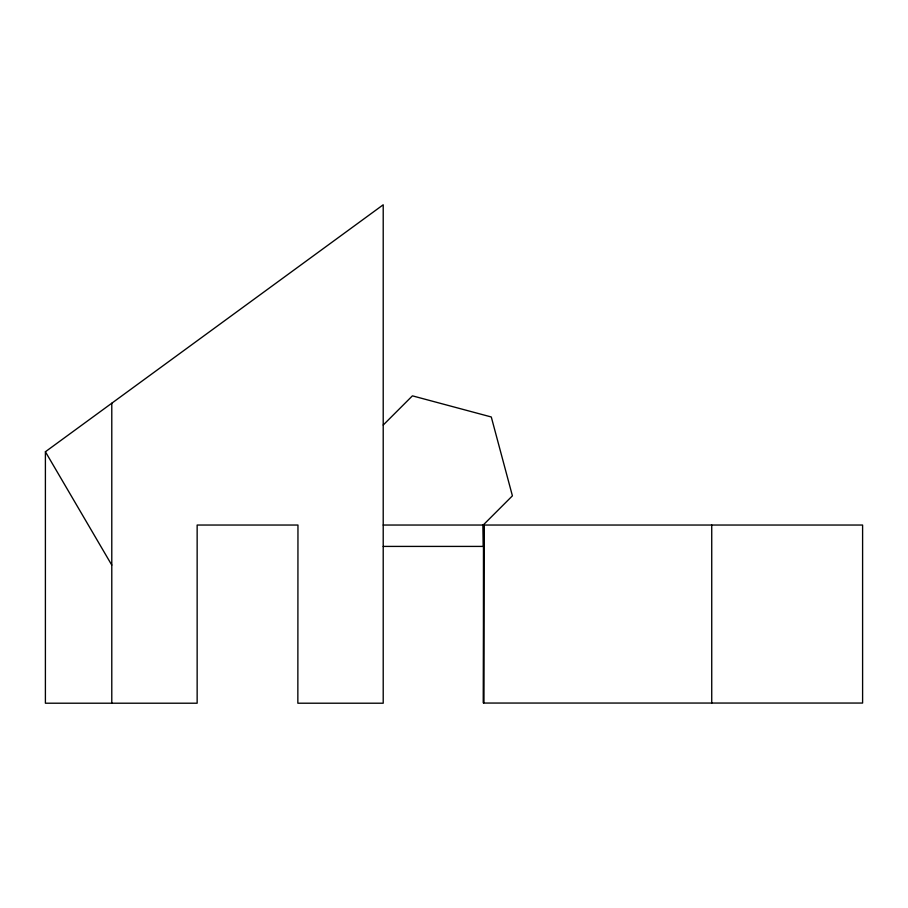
<?xml version="1.0" encoding="UTF-8"?>
<svg xmlns="http://www.w3.org/2000/svg" width="908" height="908" viewBox="0 0 908 908"><rect width="100%" height="100%" fill="white"/><g stroke="black" fill="none" stroke-linecap="round" stroke-linejoin="round"><path stroke-width="1.36" d="M483.885 525.04L483.533 703.053L862.6 703.053L862.6 525.04L383.21 525.04M383.21 425.046L412.414 395.843L491.285 416.976L512.407 495.836L483.204 525.04M45.4 451.753L383.21 204.788L383.21 703.212L297.847 703.212L297.96 525.04L197.149 525.04L197.149 703.212L45.4 703.212L45.4 451.753L111.786 565.094M383.21 546.412L483.397 546.412L483.09 525.04M711.736 525.04L711.736 703.053M111.786 403.22L111.786 703.212M483.578 525.04L483.533 703.053L483.578 525.04"/></g></svg>
